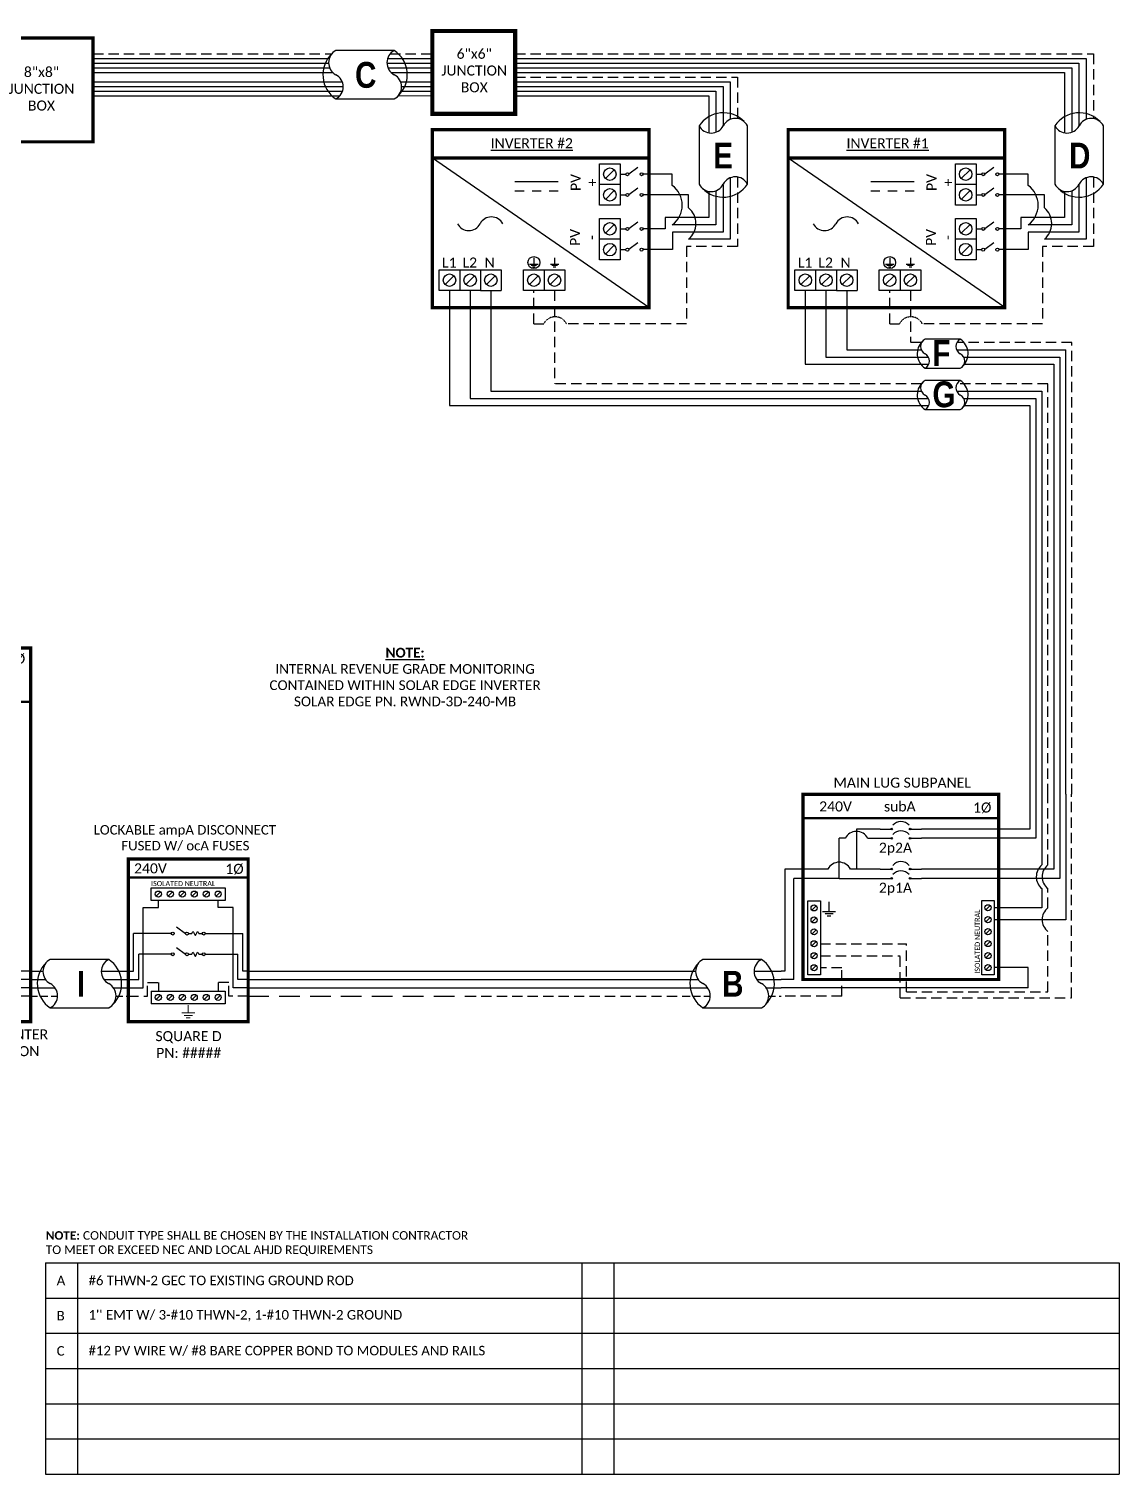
# Model space of a CAD drawing. Header units: feet. Extents: x 7242 to 7872, y 16029 to 16575.
# Drawn here: x 7476 to 7872, y 16029 to 16554 of the extents above; entities that cross this region are included whole.
import ezdxf

# ---------------------------------------------------------------- set-up
doc = ezdxf.new("R2010")
doc.units = ezdxf.units.FT
doc.header["$MEASUREMENT"] = 0
doc.linetypes.add('DASHED', pattern=[0.75, 0.5, -0.25])
doc.linetypes.add('HIDDEN', pattern=[0.375, 0.25, -0.125])
for name, color, linetype in [('ONE LINE BLOCKS', 7, 'Continuous'), ('TABLES', 7, 'Continuous'), ('TEXT', 7, 'Continuous'), ('Z - TITLEBLOCK TXT', 7, 'Continuous')]:
    doc.layers.add(name, color=color, linetype=linetype)
doc.styles.add('ONE LINE TXT', font='techb___.ttf')
doc.styles.get("Standard").update_dxf_attribs({"font": 'calibri.ttf'})

# ---------------------------------------------------------------- blocks, each defined once
blk = doc.blocks.new('2inverterSub')
at = {"layer": 'ONE LINE BLOCKS', "linetype": 'Continuous'}
h = blk.add_hatch(color=1, dxfattribs=at)
h.dxf.hatch_style = 1
edge = h.paths.add_edge_path()
edge.add_arc((40.28, 60.73), 0.291, 0, 360)
h = blk.add_hatch(color=1, dxfattribs=at)
h.dxf.hatch_style = 1
edge = h.paths.add_edge_path()
edge.add_arc((46.96, 60.73), 0.291, 0, 360)
h = blk.add_hatch(color=1, dxfattribs=at)
h.dxf.hatch_style = 1
edge = h.paths.add_edge_path()
edge.add_arc((40.28, 57.35), 0.291, 0, 360)
h = blk.add_hatch(color=1, dxfattribs=at)
h.dxf.hatch_style = 1
edge = h.paths.add_edge_path()
edge.add_arc((46.96, 57.35), 0.291, 0, 360)
h = blk.add_hatch(color=1, dxfattribs=at)
h.dxf.hatch_style = 1
edge = h.paths.add_edge_path()
edge.add_arc((40.28, 46.17), 0.291, 0, 360)
h = blk.add_hatch(color=1, dxfattribs=at)
h.dxf.hatch_style = 1
edge = h.paths.add_edge_path()
edge.add_arc((40.28, 42.79), 0.291, 0, 360)
h = blk.add_hatch(color=1, dxfattribs=at)
h.dxf.hatch_style = 1
edge = h.paths.add_edge_path()
edge.add_arc((46.96, 46.17), 0.291, 0, 360)
h = blk.add_hatch(color=1, dxfattribs=at)
h.dxf.hatch_style = 1
edge = h.paths.add_edge_path()
edge.add_arc((46.96, 42.79), 0.291, 0, 360)
at = {"color": 7, "linetype": 'Continuous'}
for p, q in [((90.5, 73.37), (90.5, 60.73)), ((99.2, 73.37), (99.2, 46.17)), ((36.09, 60.73), (27.43, 60.73)), ((27.43, 60.73), (27.43, 46.17)), ((90.5, 60.73), (51.15, 60.73)), ((17.02, 46.17), (1.34, 46.17)), ((1.34, 46.17), (1.34, 9)), ((36.09, 46.17), (25.26, 46.17)), ((99.2, 46.17), (51.15, 46.17)), ((1.34, 9), (0, 9))]:
    blk.add_line(p, q, dxfattribs=at)
at = {"color": 10, "linetype": 'Continuous'}
for p, q in [((92.67, 73.37), (92.67, 57.35)), ((101.37, 73.37), (101.37, 42.79)), ((21.14, 42.79), (21.14, 57.35)), ((23.31, 57.35), (21.14, 57.35)), ((31.55, 57.35), (36.09, 57.35)), ((92.67, 57.35), (51.15, 57.35)), ((21.14, 42.79), (4.63, 42.79)), ((4.63, 6), (4.63, 42.79)), ((21.14, 42.79), (36.09, 42.79)), ((101.37, 42.79), (51.15, 42.79)), ((4.63, 6), (0, 6))]:
    blk.add_line(p, q, dxfattribs=at)
at = {"color": 253, "linetype": 'Continuous'}
for p, q in [((94.85, 73.37), (94.85, 47.66)), ((103.55, 73.37), (103.55, 27.76)), ((94.85, 39.1), (94.85, 32.11)), ((94.85, 32.11), (77.54, 32.11)), ((103.55, 27.76), (77.54, 27.76)), ((89.88, 10.36), (77.54, 10.36)), ((89.88, 3), (89.88, 10.36)), ((89.88, 3), (0, 3))]:
    blk.add_line(p, q, dxfattribs=at)
at = {"color": 10, "linetype": 'Continuous'}
blk.add_arc((27.43, 55.19), 4.65, 27.6639, 152.3361, dxfattribs=at)
at = {"color": 7, "linetype": 'Continuous'}
blk.add_arc((21.14, 44.01), 4.65, 27.6639, 152.3361, dxfattribs=at)
at = {"color": 253, "linetype": 'Continuous'}
blk.add_arc((98.43, 43.38), 5.58, 129.9215, 230.0785, dxfattribs=at)
at = {"layer": 'ONE LINE BLOCKS', "lineweight": 50}
blk.add_line((8.04, 64.67), (79.2, 64.67), dxfattribs=at)
at = {"layer": 'ONE LINE BLOCKS', "lineweight": 50, "const_width": 1.19}
blk.add_lwpolyline([(8.04, 6.01), (8.04, 73.37), (79.2, 73.37), (79.2, 6.01)], close=True, dxfattribs=at)
at = {"layer": 'TEXT', "color": 92, "linetype": 'HIDDEN', "ltscale": 15}
for p, q in [((97.02, 47.66), (97.02, 73.37)), ((105.72, -0.66), (105.72, 73.37)), ((97.02, 32.03), (97.02, 39.1)), ((97.02, 1.52), (97.02, 23.48)), ((14.31, 18.99), (45.6, 18.99)), ((45.6, 1.52), (45.6, 18.99)), ((14.31, 14.64), (43.39, 14.64)), ((43.39, -0.66), (43.39, 14.64)), ((22.14, 10.28), (14.31, 10.28)), ((22.14, 0), (22.14, 10.28)), ((22.14, 0), (0, 0)), ((45.6, 1.52), (97.02, 1.52)), ((43.39, -0.66), (105.72, -0.66))]:
    blk.add_line(p, q, dxfattribs=at)
at = {"layer": 'TEXT', "color": 92, "linetype": 'HIDDEN', "flags": 128}
for points in [[(17.42, 34.26), (17.42, 30.76)], [(15.08, 30.76), (19.76, 30.76)], [(18.95, 29.89), (15.89, 29.89)], [(18.13, 29.02), (16.7, 29.02)]]:
    blk.add_lwpolyline(points, dxfattribs=at)
at = {"layer": 'TEXT', "color": 92, "linetype": 'Continuous', "ltscale": 4}
for centre in [(100.49, 43.38), (100.49, 27.76)]:
    blk.add_arc(centre, 5.51, 129.059, 230.941, dxfattribs=at)
at = {"layer": 'Z - TITLEBLOCK TXT', "color": 1, "linetype": 'Continuous'}
for p, q in [((9.77, 7.69), (9.77, 34.63)), ((9.77, 34.63), (14.31, 34.63)), ((14.31, 34.63), (14.31, 7.69)), ((73, 7.76), (73, 34.71)), ((73, 34.71), (77.54, 34.71)), ((77.54, 34.71), (77.54, 7.76)), ((14.31, 7.69), (9.77, 7.69)), ((77.54, 7.76), (73, 7.76))]:
    blk.add_line(p, q, dxfattribs=at)
at = {"layer": 'Z - TITLEBLOCK TXT', "color": 4, "linetype": 'Continuous'}
for p, q in [((12.83, 32.82), (11.25, 31.25)), ((76.06, 32.9), (74.49, 31.32)), ((12.83, 28.47), (11.25, 26.9)), ((76.06, 28.54), (74.49, 26.97)), ((12.83, 24.12), (11.25, 22.55)), ((76.06, 24.19), (74.49, 22.62)), ((12.83, 19.77), (11.25, 18.2)), ((76.06, 19.84), (74.49, 18.27)), ((12.83, 15.42), (11.25, 13.85)), ((12.83, 11.07), (11.25, 9.5)), ((76.06, 15.49), (74.49, 13.92)), ((76.06, 11.14), (74.49, 9.57))]:
    blk.add_line(p, q, dxfattribs=at)
at = {"layer": 'Z - TITLEBLOCK TXT', "color": 1, "linetype": 'Continuous', "flags": 128}
for points in [[(36.09, 60.73), (40.28, 60.73)], [(36.09, 60.73), (40.28, 60.73)], [(46.96, 60.73), (51.15, 60.73)], [(36.09, 57.35), (40.28, 57.35)], [(36.09, 57.35), (40.28, 57.35)], [(46.96, 57.35), (51.15, 57.35)], [(36.09, 46.17), (40.28, 46.17)], [(36.09, 46.17), (40.28, 46.17)], [(36.09, 42.79), (40.28, 42.79)], [(36.09, 42.79), (40.28, 42.79)], [(46.96, 46.17), (51.15, 46.17)], [(46.96, 42.79), (51.15, 42.79)]]:
    blk.add_lwpolyline(points, dxfattribs=at)
at = {"layer": 'Z - TITLEBLOCK TXT', "color": 1, "linetype": 'Continuous'}
for centre in [(40.28, 60.73), (46.96, 60.73), (40.28, 57.35), (46.96, 57.35), (40.28, 46.17), (40.28, 42.79), (46.96, 46.17), (46.96, 42.79)]:
    blk.add_circle(centre, 0.291, dxfattribs=at)
at = {"layer": 'Z - TITLEBLOCK TXT', "color": 4, "linetype": 'Continuous'}
for centre in [(12.04, 32.04), (75.27, 32.11), (12.04, 27.69), (75.27, 27.76), (12.04, 23.34), (75.27, 23.41), (12.04, 18.99), (75.27, 19.06), (75.27, 14.71), (12.04, 14.64), (12.04, 10.28), (75.27, 10.36)]:
    blk.add_circle(centre, 1.11, dxfattribs=at)
at = {"layer": 'Z - TITLEBLOCK TXT', "color": 1, "linetype": 'Continuous'}
for centre in [(43.62, 59.53), (43.62, 56.15), (43.62, 44.97), (43.62, 41.59)]:
    blk.add_arc(centre, 3.93, 40.3392, 139.6608, dxfattribs=at)
at = {"layer": 'TABLES', "color": 1, "linetype": 'Continuous'}
for s, p in [('2p2A', (35.59, 52.11)), ('2p1A', (35.59, 37.55))]:
    blk.add_text(s, height=3.658, dxfattribs=at).set_placement(p)
at = {"layer": 'TABLES', "color": 4, "linetype": 'Continuous'}
blk.add_text('ISOLATED NEUTRAL', height=1.8743, rotation=90, dxfattribs=at).set_placement((72.35, 8.12))
at = {"layer": 'TEXT', "color": 1, "attachment_point": 5}
for s, width, gutter_width, insert, char_height in [('MAIN LUG SUBPANEL ', 62.3984, 7.17, (44.08, 77.57), 3.6576), ('240V', 0.1481, 0.75, (19.83, 68.92), 3.658), ('subA', 0.1481, 0.75, (43.21, 68.92), 3.658), ('1Ø', 0.1481, 0.75, (73.19, 68.41), 3.658)]:
    blk.add_mtext_dynamic_manual_height_columns(s, width=width, gutter_width=gutter_width, heights=[0], dxfattribs=dict(at, insert=insert, char_height=char_height))
blk = doc.blocks.new('*U18')
at = {"color": 7, "linetype": 'Continuous'}
for p, q in [((-7.14, 13.31), (-28.39, 13.31)), ((-28.39, -4.31), (-7.14, -4.31))]:
    blk.add_line(p, q, dxfattribs=at)
at = {"color": 7}
for p, q in [((-35.53, 9), (-31.05, 9)), ((-9.81, 9), (0, 9))]:
    blk.add_line(p, q, dxfattribs=at)
at = {"color": 10}
for p, q in [((-35.53, 6), (-30.11, 6)), ((-8.87, 6), (0, 6))]:
    blk.add_line(p, q, dxfattribs=at)
at = {"color": 253}
for p, q in [((-35.53, 3), (-26.66, 3)), ((-5.41, 3), (0, 3))]:
    blk.add_line(p, q, dxfattribs=at)
at = {"color": 92, "linetype": 'HIDDEN', "ltscale": 10}
for p, q in [((-4.48, 0), (0, 0)), ((-35.53, 0), (-25.72, 0))]:
    blk.add_line(p, q, dxfattribs=at)
at = {"color": 7, "linetype": 'Continuous'}
for centre, start, end in [((-22.54, 4.5), 133.9732, 236.4265), ((-12.99, 4.5), 313.9732, 56.4265)]:
    blk.add_arc(centre, 10.58, start, end, dxfattribs=at)
at = {"linetype": 'Continuous'}
for centre, start, end in [((-26.08, 8.91), 117.6639, 242.3361), ((-4.83, 8.91), 117.6639, 242.3361), ((-30.7, 0.09), 297.6639, 62.3361), ((-9.45, 0.09), 297.6639, 62.3361)]:
    blk.add_arc(centre, 4.98, start, end, dxfattribs=at)
blk = doc.blocks.new('*U23')
at = {"color": 7}
blk.add_line((-79.14, 9), (0, 9), dxfattribs=at)
at = {"color": 10}
blk.add_line((-79.14, 6), (0, 6), dxfattribs=at)
at = {"color": 253}
blk.add_line((-79.14, 3), (0, 3), dxfattribs=at)
at = {"color": 92, "linetype": 'HIDDEN', "ltscale": 15}
blk.add_line((-79.14, 0), (0, 0), dxfattribs=at)
blk = doc.blocks.new('*U24')
at = {"lineweight": 50}
blk.add_line((-43.61, 43.06), (0, 43.06), dxfattribs=at)
at = {"color": 1, "linetype": 'Continuous'}
for p, q in [((-35.27, 34.78), (-35.27, 39.32)), ((-35.27, 39.32), (-8.32, 39.32)), ((-8.32, 39.32), (-8.32, 34.78)), ((-8.32, 34.78), (-35.27, 34.78)), ((-26.07, 25.18), (-22.81, 22.74)), ((-21.73, 22.73), (-20.49, 22.73)), ((-17.94, 22.73), (-16.7, 22.73)), ((-26.07, 17.65), (-22.81, 15.2)), ((-21.73, 15.2), (-20.49, 15.2)), ((-17.94, 15.2), (-16.7, 15.2)), ((-35.27, 1.76), (-8.32, 1.76)), ((-35.27, 1.76), (-35.27, -2.78)), ((-8.32, 1.76), (-8.32, -2.78)), ((-8.32, -2.78), (-35.27, -2.78))]:
    blk.add_line(p, q, dxfattribs=at)
at = {"color": 4, "linetype": 'Continuous'}
for p, q in [((-31.89, 37.83), (-33.46, 36.26)), ((-27.53, 37.83), (-29.11, 36.26)), ((-23.18, 37.83), (-24.76, 36.26)), ((-18.83, 37.83), (-20.41, 36.26)), ((-14.48, 37.83), (-16.06, 36.26)), ((-10.13, 37.83), (-11.7, 36.26)), ((-31.89, 0.28), (-33.46, -1.3)), ((-27.53, 0.28), (-29.11, -1.3)), ((-23.18, 0.28), (-24.76, -1.3)), ((-18.83, 0.28), (-20.41, -1.3)), ((-14.48, 0.28), (-16.06, -1.3)), ((-10.13, 0.28), (-11.7, -1.3))]:
    blk.add_line(p, q, dxfattribs=at)
at = {"color": 253, "linetype": 'Continuous'}
for p, q in [((-38.16, 3), (-38.16, 32.17)), ((-38.16, 32.17), (-32.67, 32.17)), ((-32.67, 32.17), (-32.67, 34.78)), ((-10.92, 32.17), (-10.92, 34.78)), ((-5.43, 32.17), (-10.92, 32.17)), ((-5.43, 3), (-5.43, 32.17)), ((-43.61, 3), (-38.16, 3)), ((0, 3), (-5.43, 3))]:
    blk.add_line(p, q, dxfattribs=at)
at = {"color": 7, "linetype": 'Continuous'}
for p, q in [((-27.97, 22.73), (-41.66, 22.73)), ((-41.66, 9), (-41.66, 22.73)), ((-15.62, 22.73), (-1.93, 22.73)), ((-1.93, 9), (-1.93, 22.73))]:
    blk.add_line(p, q, dxfattribs=at)
at = {"color": 10, "linetype": 'Continuous'}
for p, q in [((-27.97, 15.2), (-39.8, 15.2)), ((-39.8, 6), (-39.8, 15.2)), ((-15.62, 15.2), (-3.79, 15.19)), ((-3.79, 6), (-3.79, 15.2)), ((-43.61, 6), (-39.8, 6)), ((0, 6), (-3.79, 6))]:
    blk.add_line(p, q, dxfattribs=at)
at = {"color": 7}
for p, q in [((-43.61, 9), (-41.66, 9)), ((0, 9), (-1.93, 9))]:
    blk.add_line(p, q, dxfattribs=at)
at = {"color": 92, "linetype": 'HIDDEN', "ltscale": 15}
for p, q in [((-43.61, 0), (-36.58, 0)), ((-36.58, 0), (-36.58, 4.9)), ((-36.58, 4.9), (-32.67, 4.9)), ((-32.67, 4.9), (-32.67, 1.76)), ((-7.01, 4.9), (-10.92, 4.9)), ((-10.92, 4.9), (-10.92, 1.76)), ((-7.01, 0), (-7.01, 4.9)), ((0, 0), (-7.01, 0))]:
    blk.add_line(p, q, dxfattribs=at)
at = {"lineweight": 50, "const_width": 1.19}
blk.add_lwpolyline([(-43.61, -9.34), (-43.61, 49.84), (0, 49.84), (0, -9.34)], close=True, dxfattribs=at)
at = {"color": 92, "linetype": 'Continuous', "lineweight": 5, "ltscale": 0.05, "flags": 128}
for points in [[(-21.8, -3.32), (-21.8, -6.17)], [(-24.14, -6.17), (-19.45, -6.17)], [(-20.27, -7.03), (-23.32, -7.03)], [(-21.08, -7.9), (-22.51, -7.9)]]:
    blk.add_lwpolyline(points, dxfattribs=at)
at = {"color": 4, "linetype": 'Continuous'}
for centre in [(-32.67, 37.05), (-28.32, 37.05), (-23.97, 37.05), (-19.62, 37.05), (-15.27, 37.05), (-10.92, 37.05), (-32.67, -0.51), (-28.32, -0.51), (-23.97, -0.51), (-19.62, -0.51), (-15.27, -0.51), (-10.92, -0.51)]:
    blk.add_circle(centre, 1.11, dxfattribs=at)
at = {"color": 1, "linetype": 'Continuous'}
for centre in [(-27.43, 22.73), (-22.27, 22.73), (-16.16, 22.73), (-27.43, 15.2), (-22.27, 15.2), (-16.16, 15.19)]:
    blk.add_circle(centre, 0.541, dxfattribs=at)
for points in [[(-20.49, 22.73), (-20.12, 23.49), (-19.22, 21.97), (-18.39, 23.49), (-17.94, 22.73)], [(-20.49, 15.2), (-20.12, 15.96), (-19.22, 14.43), (-18.39, 15.96), (-17.94, 15.2)]]:
    blk.add_spline(points, degree=3, dxfattribs=at)
at = {"color": 7}
blk.add_blockref('*U18', (-43.61, 0), dxfattribs=at)
at = {"color": 4, "linetype": 'Continuous'}
blk.add_text('ISOLATED NEUTRAL', height=1.8743, dxfattribs=at).set_placement((-35.32, 39.97))
at = {"color": 1}
for s, width, gutter_width, heights, insert, char_height, attachment_point in [('\\A1;\\pi2.6661;LOCKABLE ampA DISCONNECT \\P\\pi12.722;FUSED W/ ocA FUSES', 71.8931, 92.23, [18.56], (-58.88, 62.16), 3.4544, 1), ('240V', 0.1481, 0.75, [0], (-35.55, 46.4), 3.658, 5), ('1Ø', 0.1481, 0.75, [0], (-4.98, 46.1), 3.658, 5), ('\\A1;\\pi5.5987,t23.887;SQUARE D\\P\\pi5.8899,t24.178;PN: #####', 35.0816, 28.88, [13.54], (-39.35, -12.75), 3.6576, 1)]:
    blk.add_mtext_dynamic_manual_height_columns(s, width=width, gutter_width=gutter_width, heights=heights, dxfattribs=dict(at, insert=insert, char_height=char_height, attachment_point=attachment_point))
blk = doc.blocks.new('*U27')
at = {"color": 7}
blk.add_line((-79.14, 9), (0, 9), dxfattribs=at)
at = {"color": 10}
blk.add_line((-79.14, 6), (0, 6), dxfattribs=at)
at = {"color": 253}
blk.add_line((-79.14, 3), (0, 3), dxfattribs=at)
at = {"color": 92, "linetype": 'DASHED', "ltscale": 15}
blk.add_line((-79.14, 0), (0, 0), dxfattribs=at)
at = {"color": 1, "insert": (-22.08, 115.96), "char_height": 3.5433, "attachment_point": 5}
blk.add_mtext_dynamic_manual_height_columns('{\\fCalibri|b1|i0|c0|p34;\\LNOTE:\\P}INTERNAL REVENUE GRADE MONITORING\\PCONTAINED WITHIN SOLAR EDGE INVERTER\\PSOLAR EDGE PN. RWND-3D-240-MB', width=99.534, gutter_width=7.17, heights=[0], dxfattribs=at)
blk = doc.blocks.new('lineTapPanel')
at = {"linetype": 'Continuous'}
h = blk.add_hatch(color=254, dxfattribs=at)
h.dxf.hatch_style = 1
edge = h.paths.add_edge_path()
edge.add_arc((-42.47, 94.51), 1.11, 0, 360)
h = blk.add_hatch(color=254, dxfattribs=at)
h.dxf.hatch_style = 1
edge = h.paths.add_edge_path()
edge.add_arc((-38.44, 98.34), 1.11, 0, 360)
h = blk.add_hatch(color=1, dxfattribs=at)
h.dxf.hatch_style = 1
edge = h.paths.add_edge_path()
edge.add_arc((-42.47, 86.8), 0.291, 0, 360)
h = blk.add_hatch(color=1, dxfattribs=at)
h.dxf.hatch_style = 1
edge = h.paths.add_edge_path()
edge.add_arc((-38.44, 86.8), 0.291, 0, 360)
h = blk.add_hatch(color=1, dxfattribs=at)
h.dxf.hatch_style = 1
edge = h.paths.add_edge_path()
edge.add_arc((-42.47, 77.16), 0.291, 0, 360)
h = blk.add_hatch(color=1, dxfattribs=at)
h.dxf.hatch_style = 1
edge = h.paths.add_edge_path()
edge.add_arc((-38.44, 77.16), 0.291, 0, 360)
h = blk.add_hatch(color=1, dxfattribs=at)
h.dxf.hatch_style = 1
edge = h.paths.add_edge_path()
edge.add_arc((-38.44, 71.16), 0.528, 0, 360)
h = blk.add_hatch(color=1, dxfattribs=at)
h.dxf.hatch_style = 1
edge = h.paths.add_edge_path()
edge.add_arc((-42.47, 67.78), 0.528, 0, 360)
h = blk.add_hatch(color=1, dxfattribs=at)
h.dxf.hatch_style = 1
edge = h.paths.add_edge_path()
edge.add_arc((-42.47, 58.38), 0.528, 0, 360)
h = blk.add_hatch(color=1, dxfattribs=at)
h.dxf.hatch_style = 1
edge = h.paths.add_edge_path()
edge.add_arc((-38.44, 61.76), 0.528, 0, 360)
h = blk.add_hatch(color=1, dxfattribs=at)
h.dxf.hatch_style = 1
edge = h.paths.add_edge_path()
edge.add_arc((-38.44, 52.36), 0.528, 0, 360)
h = blk.add_hatch(color=1, dxfattribs=at)
h.dxf.hatch_style = 1
edge = h.paths.add_edge_path()
edge.add_arc((-42.47, 48.98), 0.528, 0, 360)
h = blk.add_hatch(color=1, dxfattribs=at)
h.dxf.hatch_style = 1
edge = h.paths.add_edge_path()
edge.add_arc((-38.44, 42.95), 0.528, 0, 360)
h = blk.add_hatch(color=1, dxfattribs=at)
h.dxf.hatch_style = 1
edge = h.paths.add_edge_path()
edge.add_arc((-42.47, 39.58), 0.528, 0, 360)
h = blk.add_hatch(color=1, dxfattribs=at)
h.dxf.hatch_style = 1
edge = h.paths.add_edge_path()
edge.add_arc((-38.44, 33.55), 0.528, 0, 360)
h = blk.add_hatch(color=1, dxfattribs=at)
h.dxf.hatch_style = 1
edge = h.paths.add_edge_path()
edge.add_arc((-42.47, 30.17), 0.528, 0, 360)
at = {"color": 155, "true_color": 0x647190}
blk.add_line((-80.92, 126.59), (0, 126.59), dxfattribs=at)
at = {"color": 253, "linetype": 'Continuous'}
for p, q in [((-100.73, 90.2), (-100.73, 109.7)), ((-76.04, 90.2), (-100.73, 90.2)), ((-76.04, 90.2), (-76.04, 22.16)), ((-76.04, 22.16), (-27.25, 22.16)), ((-27.25, 22.16), (-27.25, 17.57)), ((-27.25, 17.57), (-29.89, 17.57)), ((-11.01, 0.16), (-29.89, 0.16)), ((0, 3), (-11.01, 3)), ((-11.01, 3), (-11.01, 0.16))]:
    blk.add_line(p, q, dxfattribs=at)
at = {"color": 10, "linetype": 'Continuous'}
for p, q in [((-94.24, 94.51), (-94.24, 109.7)), ((-43.58, 94.51), (-94.24, 94.51)), ((-42.47, 87.09), (-42.47, 93.4)), ((-41.36, 94.51), (-10.98, 94.51)), ((-10.98, 6), (-10.98, 94.51)), ((-42.47, 30.17), (-42.47, 76.87)), ((-35.88, 67.78), (-45.04, 67.78)), ((-35.88, 58.38), (-45.04, 58.38)), ((-35.88, 48.98), (-45.04, 48.98)), ((-35.88, 39.58), (-45.04, 39.58)), ((-35.88, 30.17), (-45.04, 30.17)), ((0, 6), (-10.98, 6))]:
    blk.add_line(p, q, dxfattribs=at)
at = {"color": 7, "linetype": 'Continuous'}
for p, q in [((-87.75, 98.34), (-87.75, 109.7)), ((-39.56, 98.34), (-87.75, 98.34)), ((-38.44, 87.09), (-38.44, 97.23)), ((-6.96, 9), (-6.96, 98.34)), ((-38.44, 61.76), (-38.44, 76.87)), ((-35.88, 71.16), (-45.04, 71.16)), ((-38.44, 71.16), (-35.88, 71.16)), ((-45.04, 61.76), (-35.88, 61.76)), ((-35.88, 61.76), (-45.04, 61.76)), ((-38.44, 52.36), (-38.44, 61.76)), ((-45.04, 52.36), (-35.88, 52.36)), ((-35.88, 52.36), (-45.04, 52.36)), ((-38.44, 42.95), (-38.44, 52.36)), ((-45.04, 42.95), (-35.88, 42.95)), ((-35.88, 42.95), (-45.04, 42.95)), ((-38.44, 33.55), (-38.44, 42.95)), ((-35.88, 33.55), (-45.04, 33.55))]:
    blk.add_line(p, q, dxfattribs=at)
at = {"lineweight": 50}
blk.add_line((-80.92, 106.95), (0, 106.95), dxfattribs=at)
at = {"color": 7}
for p, q in [((-6.96, 98.34), (-37.33, 98.34)), ((0, 9), (-6.96, 9))]:
    blk.add_line(p, q, dxfattribs=at)
at = {"color": 1, "linetype": 'Continuous'}
for p, q in [((-51.03, -2.51), (-51.03, 20.23)), ((-46.49, 20.23), (-51.03, 20.23)), ((-46.49, 20.23), (-46.49, -2.51)), ((-34.43, -2.43), (-34.43, 20.16)), ((-29.89, 20.16), (-34.43, 20.16)), ((-29.89, 20.16), (-29.89, -2.43)), ((-46.49, -2.51), (-51.03, -2.51)), ((-29.89, -2.43), (-34.43, -2.43))]:
    blk.add_line(p, q, dxfattribs=at)
at = {"color": 4, "linetype": 'Continuous'}
for p, q in [((-47.97, 18.28), (-49.55, 16.71)), ((-31.37, 18.35), (-32.94, 16.78)), ((-47.97, 13.93), (-49.55, 12.36)), ((-31.37, 14), (-32.94, 12.43)), ((-47.97, 9.58), (-49.55, 8.01)), ((-31.37, 9.65), (-32.94, 8.08)), ((-31.37, 5.3), (-32.94, 3.73)), ((-47.97, 5.23), (-49.55, 3.66)), ((-47.97, 0.88), (-49.55, -0.69)), ((-31.37, 0.95), (-32.94, -0.62))]:
    blk.add_line(p, q, dxfattribs=at)
at = {"color": 92, "linetype": 'HIDDEN', "ltscale": 15}
for p, q in [((-51.03, 4.44), (-106.89, 4.44)), ((-106.89, 4.44), (-106.89, -4.87)), ((-75.84, -4.96), (-75.84, 0.09)), ((-75.84, 0.09), (-51.03, 0.09)), ((0, 0), (-6.96, 0)), ((-6.96, -4.96), (-75.84, -4.96)), ((-6.96, 0), (-6.96, -4.96))]:
    blk.add_line(p, q, dxfattribs=at)
at = {"color": 92, "linetype": 'Continuous', "ltscale": 15}
blk.add_line((-34.43, 0.09), (-46.49, 0.09), dxfattribs=at)
at = {"color": 92, "ltscale": 15}
blk.add_line((-106.89, -4.87), (-106.89, -24.84), dxfattribs=at)
at = {"lineweight": 50, "const_width": 1.19}
for points in [[(-103.67, 109.7), (-103.67, 126.59), (-84.82, 126.59), (-84.82, 109.7)], [(-80.92, -9.3), (-80.92, 126.59), (0, 126.59), (0, -9.3)]]:
    blk.add_lwpolyline(points, close=True, dxfattribs=at)
at = {"color": 92, "linetype": 'Continuous', "lineweight": 5, "ltscale": 0.05, "flags": 128}
for points in [[(-45.88, 10.97), (-41.2, 10.97)], [(-43.54, 13.81), (-43.54, 10.97)], [(-42.01, 10.1), (-45.07, 10.1)], [(-42.82, 9.23), (-44.25, 9.23)]]:
    blk.add_lwpolyline(points, dxfattribs=at)
at = {"color": 92, "linetype": 'Continuous', "ltscale": 4, "flags": 128}
for points in [[(-115.37, -24.84), (-98.41, -24.84)], [(-101.35, -27.98), (-112.43, -27.98)], [(-104.29, -31.12), (-109.49, -31.12)]]:
    blk.add_lwpolyline(points, dxfattribs=at)
at = {"linetype": 'Continuous'}
blk.add_circle((-94.24, 118.15), 7.15, dxfattribs=at)
at = {"color": 7, "linetype": 'Continuous'}
for centre in [(-42.47, 94.51), (-38.44, 98.34), (-38.44, 98.34)]:
    blk.add_circle(centre, 1.11, dxfattribs=at)
at = {"color": 1, "linetype": 'Continuous'}
for centre, radius in [((-42.47, 86.8), 0.291), ((-38.44, 86.8), 0.291), ((-42.47, 77.16), 0.291), ((-38.44, 77.16), 0.291), ((-38.44, 71.16), 0.528), ((-42.47, 67.78), 0.528), ((-42.47, 58.38), 0.528), ((-38.44, 61.76), 0.528), ((-38.44, 52.36), 0.528), ((-42.47, 48.98), 0.528), ((-38.44, 42.95), 0.528), ((-42.47, 39.58), 0.528), ((-38.44, 33.55), 0.528), ((-42.47, 30.17), 0.528)]:
    blk.add_circle(centre, radius, dxfattribs=at)
at = {"color": 4, "linetype": 'Continuous'}
for centre in [(-48.76, 17.49), (-32.16, 17.57), (-48.76, 13.14), (-32.16, 13.21), (-48.76, 8.79), (-48.76, 4.44), (-32.16, 8.86), (-32.16, 4.51), (-48.76, 0.09), (-32.16, 0.16)]:
    blk.add_circle(centre, 1.11, dxfattribs=at)
at = {"color": 1, "linetype": 'Continuous'}
for centre, radius, start, end in [((-50.14, 81.98), 9.06, 327.8708, 32.1292), ((-46.11, 81.98), 9.06, 327.8708, 32.1292), ((-48.03, 68.62), 3.93, 40.3392, 139.6608), ((-48.03, 65.24), 3.93, 40.3392, 139.6608), ((-32.88, 68.62), 3.93, 40.3392, 139.6608), ((-32.88, 65.24), 3.93, 40.3392, 139.6608), ((-48.03, 59.21), 3.93, 40.3392, 139.6608), ((-32.88, 59.21), 3.93, 40.3392, 139.6608), ((-48.03, 55.84), 3.93, 40.3392, 139.6608), ((-32.88, 55.84), 3.93, 40.3392, 139.6608), ((-48.03, 49.81), 3.93, 40.3392, 139.6608), ((-32.88, 49.81), 3.93, 40.3392, 139.6608), ((-48.03, 46.43), 3.93, 40.3392, 139.6608), ((-32.88, 46.43), 3.93, 40.3392, 139.6608), ((-48.03, 40.41), 3.93, 40.3392, 139.6608), ((-32.88, 40.41), 3.93, 40.3392, 139.6608), ((-48.03, 37.03), 3.93, 40.3392, 139.6608), ((-32.88, 37.03), 3.93, 40.3392, 139.6608), ((-48.03, 31.01), 3.93, 40.3392, 139.6608), ((-48.03, 27.63), 3.93, 40.3392, 139.6608), ((-32.88, 31.01), 3.93, 40.3392, 139.6608), ((-32.88, 27.63), 3.93, 40.3392, 139.6608)]:
    blk.add_arc(centre, radius, start, end, dxfattribs=at)
at = {"color": 253, "linetype": 'Continuous', "style": 'ONE LINE TXT'}
blk.add_text('M', height=9.38, dxfattribs=at).set_placement((-98.8, 113.43))
at = {"color": 4, "linetype": 'Continuous'}
blk.add_text('NEUTRAL', height=1.874, rotation=90, dxfattribs=at).set_placement((-35.08, 4.08))
at = {"color": 1, "attachment_point": 5}
for s, width, gutter_width, heights, insert, char_height in [('EXISTING\\P1Ø 120/240V UTILITY METER', 37.8067, 7.17, [0], (-123.35, 118.13), 3.5433), ('240V', 0.1481, 0.75, [0], (-72.39, 122.54), 3.658), ('1Ø', 0.1481, 0.75, [0], (-5.31, 122.54), 3.658), ('serA MAIN BREAKER\\PnwA BUSBAR', 72.4998, 0.75, [0], (-39.75, 113.14), 3.6576), ('EXISTING MAIN BREAKER LOAD CENTER INSULATED LINE TAPS INSTALLED ON MAIN FEEDERS\\P{\\fVerdana|b1|i0|c0|p34;NEC 705.12(A)}', 98.9176, 7.17, [106.42], (-39.63, -23.42), 3.6576)]:
    blk.add_mtext_dynamic_manual_height_columns(s, width=width, gutter_width=gutter_width, heights=heights, dxfattribs=dict(at, insert=insert, char_height=char_height))
at = {"color": 4, "linetype": 'Continuous', "insert": (-46.25, 82.15), "char_height": 1.874, "attachment_point": 5, "rotation": 90}
blk.add_mtext_dynamic_manual_height_columns('2pserA\\PMAIN', width=0.1481, gutter_width=0.75, heights=[0], dxfattribs=at)
blk = doc.blocks.new('*U26')
at = {"color": 7}
blk.add_blockref('lineTapPanel', (0, 0), dxfattribs=at)
blk = doc.blocks.new('*T22')
at = {"linetype": 'ByBlock', "lineweight": -2, "transparency": 16777216}
for p, q in [((0, 0), (390.51, 0)), ((0, 0), (0, -76.8)), ((11.58, 0), (11.58, -76.8)), ((195.1, 0), (195.1, -76.8)), ((206.68, 0), (206.68, -76.8)), ((390.51, 0), (390.51, -76.8)), ((0, -12.8), (390.51, -12.8)), ((0, -25.61), (390.51, -25.61)), ((0, -38.41), (390.51, -38.41)), ((0, -51.22), (390.51, -51.22)), ((0, -64.02), (390.51, -64.02)), ((0, -76.8), (390.51, -76.8))]:
    blk.add_line(p, q, dxfattribs=at)
at = {"color": 0, "linetype": 'Continuous', "transparency": 16777216, "char_height": 3.4544, "attachment_point": 4}
for s, insert, width in [('{\\fCalibri|b0|i0|c0;A', (4.06, -6.4), 3.4544), ('{\\fCalibri|b0|i0|c0;#6 THWN-2 GEC TO EXISTING GROUND ROD', (15.65, -6.4), 175.3856), ('{\\fCalibri|b0|i0|c0;', (199.16, -6.4), 3.4544), ('{\\fCalibri|b0|i0|c0;', (210.74, -6.4), 175.7027), ('{\\fCalibri|b0|i0|c0;B', (4.06, -19.21), 3.4544), ("{\\fCalibri|b0|i0|c0;1'' EMT W/ 3-#10 THWN-2, 1-#10 THWN-2 GROUND", (15.65, -19.21), 175.3856), ('{\\fCalibri|b0|i0|c0;', (199.16, -19.21), 3.4544), ('{\\fCalibri|b0|i0|c0;', (210.74, -19.21), 175.7027), ('{\\fCalibri|b0|i0|c0;C', (4.06, -32.01), 3.4544), ('{\\fCalibri|b0|i0|c0;#12 PV WIRE W/ #8 BARE COPPER BOND TO MODULES AND RAILS', (15.65, -32.01), 175.3856), ('{\\fCalibri|b0|i0|c0;', (199.16, -32.01), 3.4544), ('{\\fCalibri|b0|i0|c0;', (210.74, -32.01), 175.7027), ('{\\fCalibri|b0|i0|c0;', (4.06, -44.82), 3.4544), ('{\\fCalibri|b0|i0|c0;', (15.65, -44.82), 175.3856), ('{\\fCalibri|b0|i0|c0;', (199.16, -44.82), 3.4544), ('{\\fCalibri|b0|i0|c0;', (210.74, -44.82), 175.7027), ('{\\fCalibri|b0|i0|c0;', (4.06, -57.62), 3.4544), ('{\\fCalibri|b0|i0|c0;', (15.65, -57.62), 175.3856), ('{\\fCalibri|b0|i0|c0;', (199.16, -57.62), 3.4544), ('{\\fCalibri|b0|i0|c0;', (210.74, -57.62), 175.7027), ('{\\fCalibri|b0|i0|c0;', (4.06, -70.41), 3.4544), ('{\\fCalibri|b0|i0|c0;', (15.65, -70.41), 175.3856), ('{\\fCalibri|b0|i0|c0;', (199.16, -70.41), 3.4544), ('{\\fCalibri|b0|i0|c0;', (210.74, -70.41), 175.7027)]:
    blk.add_mtext(s, dxfattribs=dict(at, insert=insert, width=width))
blk = doc.blocks.new('8x8box')
at = {"lineweight": 50, "const_width": 1.19}
blk.add_lwpolyline([(37.78, 0), (0, 0), (0, 37.78), (37.78, 37.78)], close=True, dxfattribs=at)
at = {"color": 1, "insert": (19.03, 19.26), "char_height": 3.6576, "attachment_point": 5}
blk.add_mtext_dynamic_manual_height_columns('8"x8"  JUNCTION BOX ', width=0.4767, gutter_width=7.17, heights=[0], dxfattribs=at)
blk = doc.blocks.new('6x6box')
at = {"lineweight": 50, "const_width": 1.53}
blk.add_lwpolyline([(30.1, 0), (0, 0), (0, 30.1), (30.1, 30.1)], close=True, dxfattribs=at)
at = {"color": 1, "insert": (15.24, 15.71), "char_height": 3.6576, "width": 0.4767, "attachment_point": 5}
blk.add_mtext('6"x6"  JUNCTION BOX  ', dxfattribs=at)

msp = doc.modelspace()

# ---------------------------------------------------------------- linework, layer by layer
at = {"color": 92, "linetype": 'HIDDEN', "ltscale": 15}
for p, q in [((7498.89, 16545.44), (7585.73, 16545.45)), ((7606.97, 16545.45), (7622.41, 16545.45)), ((7652.41, 16545.44), (7862.75, 16545.44)), ((7862.75, 16545.44), (7862.75, 16521.88)), ((7652.41, 16536.99), (7733.32, 16536.99)), ((7733.32, 16536.99), (7733.32, 16521.88)), ((7733.32, 16500.63), (7733.32, 16475.39)), ((7862.75, 16500.63), (7862.75, 16475.39)), ((7733.32, 16475.39), (7714.81, 16475.39)), ((7714.81, 16475.39), (7714.81, 16447.3)), ((7862.75, 16475.39), (7844.24, 16475.39)), ((7844.24, 16475.39), (7844.24, 16447.3)), ((7659.23, 16447.3), (7659.23, 16459.34)), ((7666.76, 16459.34), (7666.76, 16425.41)), ((7788.66, 16447.3), (7788.66, 16459.34)), ((7796.2, 16459.34), (7796.2, 16440.43)), ((7659.23, 16447.3), (7662.83, 16447.3)), ((7714.81, 16447.3), (7671.07, 16447.3)), ((7788.66, 16447.3), (7792.26, 16447.3)), ((7844.24, 16447.3), (7800.5, 16447.3)), ((7800.25, 16440.43), (7796.2, 16440.43)), ((7854.86, 16440.43), (7813.06, 16440.43)), ((7854.86, 16276.19), (7854.86, 16440.43)), ((7800.25, 16425.41), (7666.76, 16425.41)), ((7846.15, 16425.41), (7813.06, 16425.41)), ((7846.15, 16276.19), (7846.15, 16425.41))]:
    msp.add_line(p, q, dxfattribs=at)
at = {"color": 10, "linetype": 'Continuous'}
for p, q in [((7498.89, 16543.75), (7584.79, 16543.75)), ((7606.04, 16543.75), (7622.46, 16543.75)), ((7652.41, 16543.75), (7860.12, 16543.75)), ((7860.12, 16543.75), (7860.13, 16521.59)), ((7498.89, 16540.37), (7584.92, 16540.37)), ((7606.16, 16540.37), (7622.41, 16540.37)), ((7652.41, 16540.37), (7854.88, 16540.37)), ((7854.88, 16540.37), (7854.88, 16516.92)), ((7498.89, 16535.29), (7589.52, 16535.29)), ((7610.77, 16535.29), (7622.62, 16535.29)), ((7652.41, 16535.29), (7730.69, 16535.29)), ((7730.69, 16535.29), (7730.69, 16521.59)), ((7498.89, 16531.91), (7589.65, 16531.91)), ((7610.89, 16531.91), (7622.58, 16531.91)), ((7652.41, 16531.91), (7725.45, 16531.91)), ((7725.45, 16531.91), (7725.45, 16516.92)), ((7709.57, 16501.66), (7698.93, 16501.66)), ((7709.57, 16497.56), (7709.57, 16501.66)), ((7839, 16501.66), (7828.37, 16501.66)), ((7839, 16497.56), (7839, 16501.66)), ((7730.69, 16500.34), (7730.69, 16478.01)), ((7860.13, 16500.34), (7860.13, 16478.01)), ((7715.52, 16494.13), (7698.93, 16494.13)), ((7715.52, 16489.41), (7715.52, 16494.13)), ((7725.45, 16495.68), (7725.45, 16483.25)), ((7844.96, 16494.13), (7828.37, 16494.13)), ((7844.96, 16489.41), (7844.96, 16494.13)), ((7854.88, 16495.68), (7854.88, 16483.25)), ((7725.45, 16483.25), (7709.57, 16483.25)), ((7854.88, 16483.25), (7839, 16483.25)), ((7730.69, 16478.01), (7715.52, 16478.01)), ((7860.13, 16478.01), (7844.96, 16478.01)), ((7636.06, 16459.34), (7636.06, 16420.15)), ((7765.49, 16459.34), (7765.49, 16435.17)), ((7765.49, 16435.17), (7802.75, 16435.17)), ((7815.57, 16435.17), (7850.5, 16435.17)), ((7850.5, 16435.17), (7850.5, 16276.19)), ((7636.06, 16420.15), (7802.75, 16420.15)), ((7815.57, 16420.15), (7841.8, 16420.15)), ((7841.8, 16420.15), (7841.8, 16276.19))]:
    msp.add_line(p, q, dxfattribs=at)
at = {"color": 7, "linetype": 'Continuous'}
for p, q in [((7608.46, 16546.65), (7587.22, 16546.65)), ((7498.89, 16542.06), (7584.56, 16542.06)), ((7498.89, 16538.68), (7586.06, 16538.68)), ((7605.8, 16542.06), (7622.41, 16542.06)), ((7607.3, 16538.68), (7622.31, 16538.68)), ((7652.41, 16542.06), (7857.5, 16542.06)), ((7652.41, 16538.68), (7852.26, 16538.68)), ((7852.26, 16538.68), (7852.26, 16516.69)), ((7857.5, 16542.06), (7857.5, 16519.17)), ((7498.89, 16533.6), (7589.88, 16533.6)), ((7611.13, 16533.6), (7622.41, 16533.6)), ((7652.41, 16533.6), (7728.07, 16533.6)), ((7728.07, 16533.6), (7728.07, 16519.17)), ((7498.89, 16530.21), (7588.71, 16530.21)), ((7587.22, 16529.02), (7608.46, 16529.02)), ((7609.96, 16530.21), (7622.41, 16530.22)), ((7652.41, 16530.21), (7722.83, 16530.21)), ((7722.83, 16530.21), (7722.83, 16516.69)), ((7719.31, 16519.27), (7719.31, 16498.03)), ((7736.94, 16498.03), (7736.94, 16519.27)), ((7848.74, 16519.27), (7848.74, 16498.03)), ((7866.37, 16498.03), (7866.37, 16519.27)), ((7701.08, 16453.17), (7622.31, 16507.55)), ((7830.51, 16453.17), (7751.74, 16507.55)), ((7668.13, 16498.94), (7652.36, 16498.94)), ((7728.07, 16497.93), (7728.07, 16480.63)), ((7797.56, 16498.94), (7781.79, 16498.94)), ((7857.5, 16497.93), (7857.5, 16480.63)), ((7655.66, 16495.53), (7652.36, 16495.53)), ((7661.89, 16495.53), (7658.6, 16495.53)), ((7668.13, 16495.53), (7664.83, 16495.53)), ((7722.83, 16495.45), (7722.83, 16485.87)), ((7785.09, 16495.53), (7781.79, 16495.53)), ((7791.32, 16495.53), (7788.03, 16495.53)), ((7797.56, 16495.53), (7794.27, 16495.53)), ((7852.26, 16495.45), (7852.26, 16485.87)), ((7722.83, 16485.87), (7706.99, 16485.87)), ((7706.99, 16485.87), (7706.99, 16481.77)), ((7852.26, 16485.87), (7836.42, 16485.87)), ((7836.42, 16485.87), (7836.42, 16481.77)), ((7706.99, 16481.77), (7698.82, 16481.77)), ((7728.07, 16480.63), (7709.61, 16480.63)), ((7709.61, 16480.63), (7709.61, 16474.23)), ((7836.42, 16481.77), (7828.37, 16481.77)), ((7857.5, 16480.63), (7839.04, 16480.63)), ((7839.04, 16480.63), (7839.04, 16474.23)), ((7709.61, 16474.23), (7698.93, 16474.23)), ((7839.04, 16474.23), (7828.37, 16474.23)), ((7628.52, 16459.34), (7628.52, 16417.52)), ((7757.95, 16459.34), (7757.95, 16432.54)), ((7814.33, 16441.7), (7801.52, 16441.7)), ((7757.95, 16432.54), (7802.88, 16432.54)), ((7801.52, 16431.07), (7814.33, 16431.07)), ((7815.7, 16432.54), (7848.33, 16432.54)), ((7848.33, 16432.54), (7848.33, 16276.19)), ((7814.33, 16426.68), (7801.52, 16426.68)), ((7628.52, 16417.52), (7802.88, 16417.52)), ((7815.7, 16417.52), (7839.63, 16417.52)), ((7839.63, 16417.52), (7839.63, 16276.19)), ((7801.52, 16416.05), (7814.33, 16416.05))]:
    msp.add_line(p, q, dxfattribs=at)
at = {"color": 1, "linetype": 'Continuous'}
for p, q in [((7683.12, 16490.36), (7683.12, 16505.43)), ((7683.12, 16505.43), (7690.66, 16505.43)), ((7683.12, 16490.36), (7683.12, 16505.43)), ((7690.66, 16505.43), (7690.66, 16490.36)), ((7690.66, 16505.43), (7690.66, 16497.9)), ((7690.66, 16501.66), (7692.69, 16501.66)), ((7697.08, 16504.12), (7693.82, 16501.68)), ((7812.55, 16490.36), (7812.55, 16505.43)), ((7812.55, 16505.43), (7820.09, 16505.43)), ((7812.55, 16490.36), (7812.55, 16505.43)), ((7820.09, 16505.43), (7820.09, 16490.36)), ((7820.09, 16505.43), (7820.09, 16497.9)), ((7820.09, 16501.66), (7822.13, 16501.66)), ((7826.52, 16504.12), (7823.25, 16501.68)), ((7690.66, 16497.9), (7683.12, 16497.9)), ((7697.08, 16496.59), (7693.82, 16494.15)), ((7820.09, 16497.9), (7812.55, 16497.9)), ((7826.52, 16496.59), (7823.25, 16494.15)), ((7690.66, 16494.13), (7692.69, 16494.13)), ((7820.09, 16494.13), (7822.13, 16494.13)), ((7690.66, 16490.36), (7683.12, 16490.36)), ((7683.12, 16470.47), (7683.12, 16485.53)), ((7683.12, 16485.53), (7690.66, 16485.53)), ((7690.66, 16485.53), (7690.66, 16478)), ((7820.09, 16490.36), (7812.55, 16490.36)), ((7812.55, 16470.47), (7812.55, 16485.53)), ((7812.55, 16485.53), (7820.09, 16485.53)), ((7820.09, 16485.53), (7820.09, 16478)), ((7690.66, 16481.77), (7692.69, 16481.77)), ((7697.08, 16484.23), (7693.82, 16481.79)), ((7820.09, 16481.77), (7822.13, 16481.77)), ((7826.52, 16484.23), (7823.25, 16481.79)), ((7690.66, 16478), (7683.12, 16478)), ((7690.66, 16478), (7690.66, 16470.47)), ((7697.08, 16476.69), (7693.82, 16474.25)), ((7820.09, 16478), (7812.55, 16478)), ((7820.09, 16478), (7820.09, 16470.47)), ((7826.52, 16476.69), (7823.25, 16474.25)), ((7690.66, 16470.47), (7683.12, 16470.47)), ((7690.66, 16474.23), (7692.69, 16474.23)), ((7820.09, 16470.47), (7812.55, 16470.47)), ((7820.09, 16474.23), (7822.13, 16474.23)), ((7624.76, 16466.87), (7639.82, 16466.87)), ((7624.76, 16459.34), (7624.76, 16466.87)), ((7624.76, 16466.87), (7632.29, 16466.87)), ((7632.29, 16466.87), (7632.29, 16459.34)), ((7639.82, 16466.87), (7639.82, 16459.34)), ((7639.82, 16466.87), (7647.36, 16466.87)), ((7647.36, 16466.87), (7647.36, 16459.34)), ((7655.46, 16466.87), (7670.53, 16466.87)), ((7655.46, 16459.34), (7655.46, 16466.87)), ((7655.46, 16466.87), (7663, 16466.87)), ((7663, 16466.87), (7663, 16459.34)), ((7670.53, 16466.87), (7670.53, 16459.34)), ((7754.19, 16466.87), (7769.26, 16466.87)), ((7754.19, 16459.34), (7754.19, 16466.87)), ((7754.19, 16466.87), (7761.72, 16466.87)), ((7761.72, 16466.87), (7761.72, 16459.34)), ((7769.26, 16466.87), (7769.26, 16459.34)), ((7769.26, 16466.87), (7776.79, 16466.87)), ((7776.79, 16466.87), (7776.79, 16459.34)), ((7784.89, 16466.87), (7799.96, 16466.87)), ((7784.89, 16459.34), (7784.89, 16466.87)), ((7784.89, 16466.87), (7792.43, 16466.87)), ((7792.43, 16466.87), (7792.43, 16459.34)), ((7799.96, 16466.87), (7799.96, 16459.34)), ((7639.82, 16459.34), (7624.76, 16459.34)), ((7639.82, 16459.34), (7647.36, 16459.34)), ((7670.53, 16459.34), (7655.46, 16459.34)), ((7769.26, 16459.34), (7754.19, 16459.34)), ((7769.26, 16459.34), (7776.79, 16459.34)), ((7799.96, 16459.34), (7784.89, 16459.34))]:
    msp.add_line(p, q, dxfattribs=at)
at = {"color": 4, "linetype": 'Continuous'}
for p, q in [((7688.5, 16503.27), (7685.28, 16500.06)), ((7817.93, 16503.27), (7814.71, 16500.06)), ((7688.5, 16495.74), (7685.28, 16492.52)), ((7817.93, 16495.74), (7814.71, 16492.52)), ((7688.5, 16483.37), (7685.28, 16480.16)), ((7817.93, 16483.37), (7814.71, 16480.16)), ((7688.5, 16475.84), (7685.28, 16472.63)), ((7817.93, 16475.84), (7814.71, 16472.63)), ((7630.13, 16464.71), (7626.92, 16461.5)), ((7637.66, 16464.71), (7634.45, 16461.5)), ((7645.2, 16464.71), (7641.99, 16461.5)), ((7660.84, 16464.71), (7657.62, 16461.5)), ((7668.37, 16464.71), (7665.16, 16461.5)), ((7759.56, 16464.71), (7756.35, 16461.5)), ((7767.1, 16464.71), (7763.88, 16461.5)), ((7774.63, 16464.71), (7771.42, 16461.5)), ((7790.27, 16464.71), (7787.05, 16461.5)), ((7797.8, 16464.71), (7794.59, 16461.5))]:
    msp.add_line(p, q, dxfattribs=at)
at = {"color": 253, "linetype": 'Continuous'}
for p, q in [((7643.59, 16459.34), (7643.59, 16422.78)), ((7773.02, 16459.34), (7773.02, 16437.8)), ((7773.02, 16437.8), (7800.18, 16437.8)), ((7812.99, 16437.8), (7852.68, 16437.8)), ((7852.68, 16276.19), (7852.68, 16437.8)), ((7643.59, 16422.78), (7800.18, 16422.78)), ((7812.99, 16422.78), (7843.98, 16422.78)), ((7843.98, 16422.78), (7843.98, 16276.19))]:
    msp.add_line(p, q, dxfattribs=at)
at = {"lineweight": 50, "const_width": 1.19}
for points in [[(7622.31, 16453.17), (7622.31, 16517.83), (7701.08, 16517.83), (7701.08, 16453.17)], [(7622.31, 16507.55), (7622.31, 16517.83), (7701.08, 16517.83), (7701.08, 16507.55)], [(7751.74, 16453.17), (7751.74, 16517.83), (7830.51, 16517.83), (7830.51, 16453.17)], [(7751.74, 16507.55), (7751.74, 16517.83), (7830.51, 16517.83), (7830.51, 16507.55)]]:
    msp.add_lwpolyline(points, close=True, dxfattribs=at)
at = {"color": 92, "linetype": 'Continuous', "flags": 128}
for points in [[(7659.23, 16471.28), (7659.23, 16468.98)], [(7666.77, 16471.28), (7666.76, 16468.98)], [(7788.66, 16471.28), (7788.66, 16468.98)], [(7796.2, 16471.28), (7796.19, 16468.98)], [(7657.69, 16468.98), (7660.76, 16468.98)], [(7660.23, 16468.41), (7658.22, 16468.41)], [(7659.7, 16467.85), (7658.76, 16467.85)], [(7665.23, 16468.98), (7668.3, 16468.98)], [(7667.77, 16468.41), (7665.76, 16468.41)], [(7667.23, 16467.85), (7666.29, 16467.85)], [(7787.12, 16468.98), (7790.2, 16468.98)], [(7789.66, 16468.41), (7787.66, 16468.41)], [(7794.66, 16468.98), (7797.73, 16468.98)], [(7797.2, 16468.41), (7795.19, 16468.41)]]:
    msp.add_lwpolyline(points, dxfattribs=at)
at = {"color": 92, "linetype": 'HIDDEN', "flags": 128}
for points in [[(7789.13, 16467.85), (7788.19, 16467.85)], [(7796.67, 16467.85), (7795.72, 16467.85)]]:
    msp.add_lwpolyline(points, dxfattribs=at)
at = {"color": 4, "linetype": 'Continuous'}
for centre in [(7686.89, 16501.66), (7816.32, 16501.66), (7686.89, 16494.13), (7816.32, 16494.13), (7686.89, 16481.77), (7816.32, 16481.77), (7686.89, 16474.23), (7816.32, 16474.23), (7628.52, 16463.11), (7636.06, 16463.11), (7643.59, 16463.11), (7659.23, 16463.11), (7666.76, 16463.11), (7757.95, 16463.11), (7765.49, 16463.11), (7773.02, 16463.11), (7788.66, 16463.11), (7796.2, 16463.11)]:
    msp.add_circle(centre, 2.27, dxfattribs=at)
at = {"color": 1, "linetype": 'Continuous'}
for centre in [(7693.24, 16501.66), (7698.39, 16501.66), (7822.67, 16501.66), (7827.83, 16501.66), (7693.24, 16494.13), (7698.39, 16494.13), (7822.67, 16494.13), (7827.83, 16494.13), (7693.24, 16481.77), (7698.39, 16481.77), (7822.67, 16481.77), (7827.83, 16481.77), (7693.24, 16474.23), (7698.39, 16474.23), (7822.67, 16474.23), (7827.83, 16474.23)]:
    msp.add_circle(centre, 0.541, dxfattribs=at)
at = {"color": 92, "linetype": 'Continuous'}
for centre in [(7659.23, 16469.54), (7788.66, 16469.54)]:
    msp.add_circle(centre, 2.17, dxfattribs=at)
at = {"color": 7, "linetype": 'Continuous'}
for centre, radius, start, end in [((7593.07, 16537.83), 10.58, 133.9732, 236.4265), ((7602.61, 16537.83), 10.58, 313.9732, 56.4265), ((7728.13, 16513.42), 10.58, 43.9732, 146.4265), ((7857.56, 16513.42), 10.58, 43.9732, 146.4265), ((7728.13, 16503.88), 10.58, 223.9732, 326.4265), ((7857.56, 16503.88), 10.58, 223.9732, 326.4265), ((7805.05, 16436.39), 6.38, 133.9732, 236.4265), ((7810.8, 16436.39), 6.38, 313.9732, 56.4265), ((7805.05, 16421.36), 6.38, 133.9732, 236.4265), ((7810.8, 16421.36), 6.38, 313.9732, 56.4265)]:
    msp.add_arc(centre, radius, start, end, dxfattribs=at)
at = {"linetype": 'Continuous'}
for centre, radius, start, end in [((7589.53, 16542.24), 4.98, 117.6639, 242.3361), ((7610.77, 16542.24), 4.98, 117.6639, 242.3361), ((7584.91, 16533.42), 4.98, 297.6639, 62.3361), ((7606.15, 16533.42), 4.98, 297.6639, 62.3361), ((7723.72, 16521.58), 4.98, 207.6639, 332.3361), ((7732.53, 16516.96), 4.98, 27.6639, 152.3361), ((7853.15, 16521.58), 4.98, 207.6639, 332.3361), ((7861.97, 16516.96), 4.98, 27.6639, 152.3361), ((7723.72, 16500.34), 4.98, 207.6639, 332.3361), ((7732.53, 16495.72), 4.98, 27.6639, 152.3361), ((7853.15, 16500.34), 4.98, 207.6639, 332.3361), ((7861.97, 16495.72), 4.98, 27.6639, 152.3361), ((7643.78, 16481.49), 4.65, 27.6639, 152.3361), ((7773.21, 16481.49), 4.65, 27.6639, 152.3361), ((7635.54, 16485.81), 4.65, 207.6639, 332.3361), ((7764.97, 16485.81), 4.65, 207.6639, 332.3361), ((7802.91, 16439.04), 3, 117.6639, 242.3361), ((7815.72, 16439.04), 3, 117.6639, 242.3361), ((7800.12, 16433.73), 3, 297.6639, 62.3361), ((7812.94, 16433.73), 3, 297.6639, 62.3361), ((7802.91, 16424.02), 3, 117.6639, 242.3361), ((7815.72, 16424.02), 3, 117.6639, 242.3361), ((7800.12, 16418.7), 3, 297.6639, 62.3361), ((7812.94, 16418.7), 3, 297.6639, 62.3361)]:
    msp.add_arc(centre, radius, start, end, dxfattribs=at)
at = {"color": 10, "linetype": 'Continuous'}
for centre, radius, start, end in [((7704.43, 16490.4), 8.8, 305.6505, 54.3495), ((7833.87, 16490.4), 8.8, 305.6505, 54.3495), ((7710.75, 16483.71), 7.43, 309.9338, 50.0662), ((7840.18, 16483.71), 7.43, 309.9338, 50.0662)]:
    msp.add_arc(centre, radius, start, end, dxfattribs=at)
at = {"color": 92, "linetype": 'HIDDEN', "ltscale": 0.3}
for centre in [(7666.95, 16445.14), (7796.38, 16445.14)]:
    msp.add_arc(centre, 4.65, 27.6639, 152.3361, dxfattribs=at)

# ---------------------------------------------------------------- block references
at = {"color": 7}
for name, p in [('6x6box', (7622.31, 16523.63)), ('8x8box', (7461.11, 16513.44)), ('*U26', (7476.18, 16202.82)), ('*U27', (7634.46, 16202.82)), ('2inverterSub', (7749.13, 16202.82)), ('*U24', (7555.32, 16202.82)), ('*U18', (7749.13, 16202.82)), ('*U23', (7713.6, 16202.82))]:
    msp.add_blockref(name, p, dxfattribs=at)
msp.add_blockref('*T22', (7481.6, 16105.78))

# ---------------------------------------------------------------- texts
at = {"color": 1, "linetype": 'Continuous'}
for s, p in [('%%UINVERTER #2', (7643.52, 16511.09)), ('%%UINVERTER #1', (7772.95, 16511.09))]:
    msp.add_text(s, height=3.6576, dxfattribs=at).set_placement(p)
at = {"color": 1, "linetype": 'Continuous', "char_height": 9.3833, "attachment_point": 1, "style": 'ONE LINE TXT'}
for s, insert in [('{\\W1;\\C256;C}', (7594.19, 16542.46)), ('{\\W1;\\C256;E}', (7724.48, 16513.12)), ('{\\W1;\\C256;D}', (7853.91, 16513.12)), ('{\\W1;\\C256;F}', (7804.22, 16441.33)), ('{\\W1;\\C256;G}', (7804.22, 16426.3)), ('{\\W1;\\C256;I}', (7493.02, 16211.95)), ('{\\W1;\\C256;B}', (7727.72, 16211.95))]:
    msp.add_mtext_dynamic_manual_height_columns(s, width=0.1385, gutter_width=2.13, heights=[0], dxfattribs=dict(at, insert=insert))
at = {"color": 1, "char_height": 3.658, "attachment_point": 5, "rotation": 90}
for s, width, insert in [('PV +', 2.8378, (7677.48, 16498.64)), ('PV +', 2.8378, (7806.91, 16498.64)), ('PV -', 2.8013, (7677.25, 16478.67)), ('PV -', 2.8013, (7806.69, 16478.67))]:
    msp.add_mtext_dynamic_manual_height_columns(s, width=width, gutter_width=0.75, heights=[0], dxfattribs=dict(at, insert=insert))
at = {"color": 1, "attachment_point": 5}
for s, insert, char_height in [('L1', (7628.47, 16469.51), 3.658), ('L2', (7635.93, 16469.54), 3.658), ('N', (7643.18, 16469.49), 3.66), ('L1', (7757.9, 16469.51), 3.658), ('L2', (7765.36, 16469.54), 3.658), ('N', (7772.61, 16469.49), 3.66)]:
    msp.add_mtext_dynamic_manual_height_columns(s, width=0.1481, gutter_width=0.75, heights=[0], dxfattribs=dict(at, insert=insert, char_height=char_height))
at = {"color": 10, "insert": (7481.69, 16117.32), "char_height": 3.10896, "attachment_point": 1}
msp.add_mtext_dynamic_manual_height_columns('\\A1;{\\fCalibri|b1|i0|c0|p34;NOTE:} {\\A0;\\H1.0052x;CONDUIT TYPE SHALL BE CHOSEN BY THE INSTALLATION CONTRACTOR\\PTO MEET OR EXCEED NEC AND LOCAL AHJD REQUIREMENTS}', width=164.3528, gutter_width=0, heights=[9.89], dxfattribs=at)

doc.saveas('drawing.dxf')
